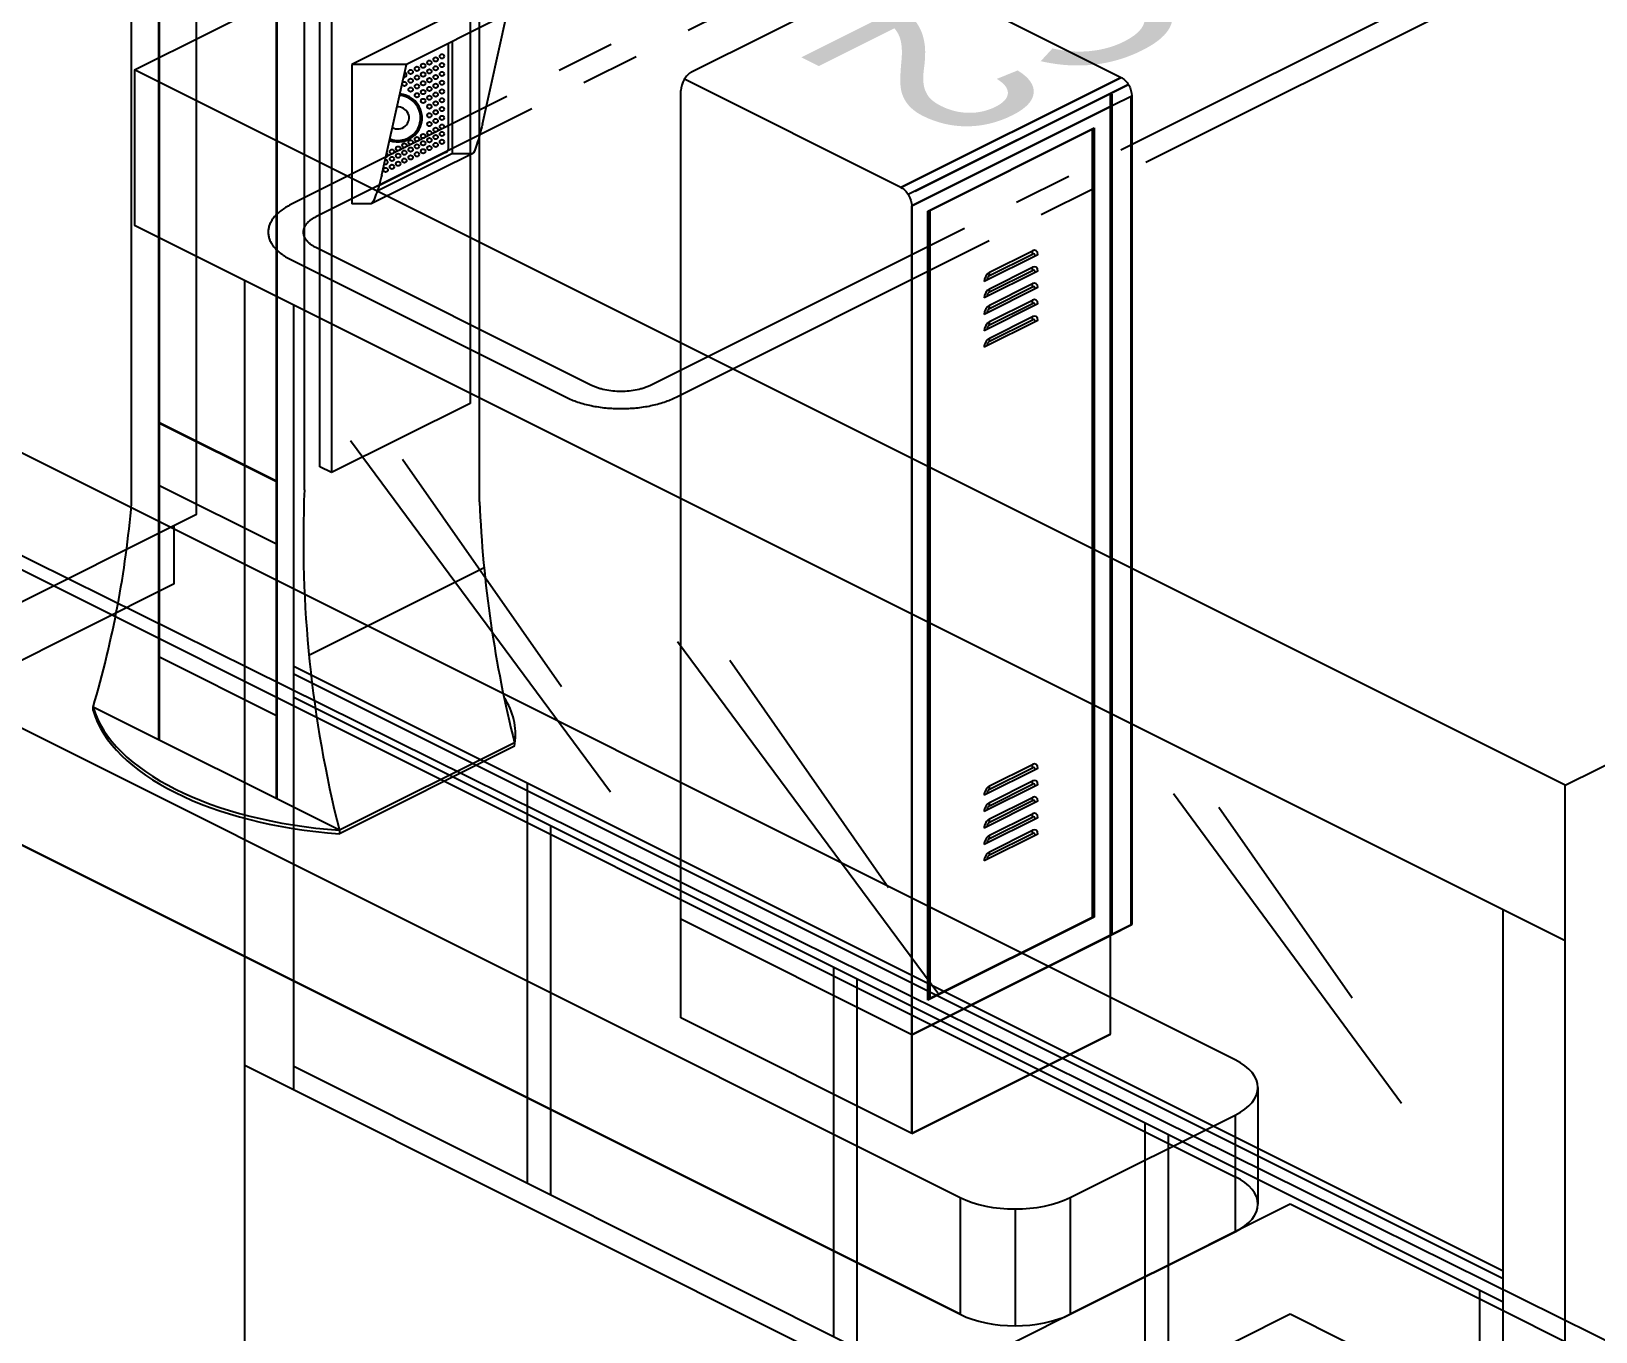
# Model space of a CAD drawing. Header units: millimetres. Extents: x 29838256 to 30236675, y -914750 to -833241.
# Drawn here: x 30205788 to 30207799, y -861917 to -860246 of the extents above; entities that cross this region are included whole.
import ezdxf
from ezdxf.enums import TextEntityAlignment as Align

# ---------------------------------------------------------------- set-up
doc = ezdxf.new("R2010")
doc.units = ezdxf.units.MM
doc.header["$LTSCALE"] = 600
doc.header["$MEASUREMENT"] = 0
doc.linetypes.add('CENTER2', pattern=[1.125, 0.75, -0.125, 0.125, -0.125])
for name, color, linetype in [('e-plan', 9, 'CONTINUOUS'), ('Parking-E', 7, 'CONTINUOUS'), ('Parking-S', 3, 'CONTINUOUS')]:
    doc.layers.add(name, color=color, linetype=linetype)
doc.styles.add('돋움', font='Dotum.TTF')

msp = doc.modelspace()

# ---------------------------------------------------------------- linework, layer by layer
at = {"layer": 'e-plan', "extrusion": (0, -0.8660254037844386, 0.5000000000000002)}
for p, q in [((30202031.31365411, -859065.2989316708, -9551.593786258883), (30209351.04159961, -862689.8720818856, -15829.538638181)), ((30205708.78872615, -860904.139809885, -12736.55961436015), (30207335.40474734, -861717.4478204809, -14145.25041091523)), ((30206981.79256883, -861894.2539097408, -14451.48754060105), (30205355.17654763, -861080.9458991449, -13042.79674404598)), ((30207335.40474734, -861788.170256185, -14267.74526278974), (30207123.23744023, -861894.2539097408, -14451.48754060105))]:
    msp.add_line(p, q, dxfattribs=at)
at = {"layer": 'e-plan', "ltscale": 0.5, "extrusion": (0, -0.8660254037844386, 0.5000000000000002)}
for p, q in [((30207406.12718305, -861752.8090383329, -14206.49783685249), (30206062.40090467, -862424.6721775206, -15370.1989296583)), ((30209103.46563995, -862601.4782667754, -15676.43605933504), (30207406.12718305, -861752.8090383329, -14206.49783685249)), ((30207406.12718305, -861894.2539097408, -14451.48754060105), (30206345.29064749, -862424.6721775206, -15370.1989296583)), ((30208820.57589712, -862601.4782667793, -15676.4360593418), (30207406.12718305, -861894.2539097408, -14451.48754060105))]:
    msp.add_line(p, q, dxfattribs=at)
at = {"layer": 'e-plan', "extrusion": (0, -0.8660254037844387, 0.5000000000000002)}
for centre, start, end in [((30207264.68231164, -443179.5925446899, 739196.575491371), 314.99999996144, 45.00000003856001), ((30207052.51500453, -443391.7598518017, 739196.5754913707), 225.00000003856, 314.99999996144)]:
    msp.add_arc(centre, 100.0166277366123, start, end, dxfattribs=at)
at = {"layer": 'Parking-E', "color": 4, "extrusion": (0, -0.8660254037844386, 0.5000000000000002)}
for p, q in [((30205920.67970597, -860294.8906379952, -15492.45447269122), (30207405.85085622, -859552.3050645492, -14206.25853051536)), ((30207759.7393629, -861214.4204666626, -17085.12685501829), (30205920.67970731, -860294.8906390012, -15492.45447443341)), ((30207759.73936156, -861214.4204659965, -17288.7489777024), (30209244.91051232, -860471.8348922944, -15527.43474635334)), ((30207759.7393629, -861414.453722136, -17085.12685501834), (30205920.67970731, -860494.9238939134, -15492.45447346214)), ((30207679.72605938, -861838.8135936543, -16770.84359982107), (30206125.3438727, -861061.6225004258, -15424.7091391598)), ((30207679.72605938, -861848.815256428, -16770.84359982107), (30206125.3438727, -861071.6241631994, -15424.70913915992)), ((30207679.72605938, -861878.8202447488, -16770.84359982107), (30206125.3438727, -861101.6291515207, -15424.70913915983)), ((30207759.73936055, -862423.2000696991, -16840.13715126989), (30206062.40090499, -861574.5308420403, -15370.19893014496)), ((30207679.72605938, -862353.1884307959, -16770.84359982107), (30206125.3438727, -861575.9973375679, -15424.70913915977))]:
    msp.add_line(p, q, dxfattribs=at)
at = {"layer": 'Parking-E', "color": 3}
for p, q in [((30205999.95478074, -860866.5650981319, -13101.45359836542), (30205999.95478074, -859801.3880127372, -13101.45359836554)), ((30206363.99681131, -860850.3993376193, -13365.27318848162), (30206363.99681131, -859896.2950066141, -13365.27318848162)), ((30206351.99364905, -859911.767015768, -13409.40119602356), (30206351.99364905, -860723.6454962061, -13782.98550693102)), ((30205916.77361555, -860851.6954647047, -13403.97902932653), (30205916.77361555, -859990.4886375641, -13403.97902932653)), ((30206103.83624396, -861232.27450051, -13596.29594676916), (30206103.83624396, -859980.8106099356, -13596.29594676916)), ((30206138.84206367, -860834.8397636487, -13596.29594676916), (30206138.84206367, -859998.3135197897, -13596.29594676916)), ((30206158.84538921, -860805.2171319616, -13596.29594676916), (30206158.84538921, -859998.3135197897, -13596.29594676916)), ((30205951.77943526, -861156.2460961627, -13403.97902932653), (30205951.77943526, -860007.9915473907, -13403.97902932653)), ((30205952.77960154, -860748.678338136, -13403.97902932653), (30205952.77960154, -860008.491630529, -13403.97902932653)), ((30206102.83607768, -860823.7065762059, -13596.29594676916), (30206102.83607768, -860017.8546358473, -13596.29594676916)), ((30206173.72293687, -860005.9173681351, -13596.29594676916), (30206173.84788337, -860812.7183790419, -13937.26426557928)), ((30206269.98776415, -860288.275907028, -13473.2703279552), (30206199.97612474, -860288.275907028, -13416.68059354696)), ((30206329.28041349, -860402.538945451, -13122.87037306885), (30206355.22972484, -860402.538945451, -13382.66385202069)), ((30206224.56274164, -860467.1910898273, -13495.18355160664), (30206199.97612474, -860467.1910898273, -13313.38386459557)), ((30205952.77960154, -861156.7461793013, -13403.97902932653), (30205952.77960154, -860749.6785044133, -13403.97902932653)), ((30206102.83607768, -861231.7744173713, -13596.29594676916), (30206102.83607768, -860824.7067424834, -13596.29594676916)), ((30205971.66580646, -860955.7220560752, -13125.95256874042), (30205971.66580646, -860880.7095852753, -13125.95256874036)), ((30205867.26791057, -861118.4910820605, -13361.10583117053), (30205867.26791057, -861113.9903338124, -13361.10583117053)), ((30206183.84702041, -861272.2798887363, -13557.3205109321), (30206183.84702041, -861276.7806369845, -13557.3205109321))]:
    msp.add_line(p, q, dxfattribs=at)
at = {"layer": 'Parking-E', "color": 3, "extrusion": (1.609421688801571e-12, 0.8660254037844656, 0.4999999999999535)}
for p, q in [((30206636.66698162, -860297.881209715, 428.8431376371792), (30206891.99184741, -860170.2187768253, 207.7253176533753)), ((30206919.5945356, -860170.2187768256, 207.7253176535031), (30207188.72316069, -860304.8128767161, 440.7803461426837)), ((30206905.7931915, -860446.2456587518, 685.8179014040156), (30206627.32576578, -860307.0119458886, 444.658036600261)), ((30207198.06196132, -860313.9126179396, 456.6103511971259), (30206915.13440734, -860455.3763949258, 701.632800368411)), ((30206919.5945356, -861534.946356419, 73.19268000018461), (30206622.86563752, -861386.5819073824, -183.7820837676459)), ((30207202.52208957, -861393.4825794331, -171.8297691711076), (30206919.5945356, -861534.946356419, 73.19268000018461)), ((30206919.5945356, -861661.7197969212), (30206622.86563752, -861513.3553478844, -256.9747637677027)), ((30207174.91940138, -861534.0573640283, -221.1178199891932), (30206919.5945356, -861661.7197969212))]:
    msp.add_line(p, q, dxfattribs=at)
at = {"layer": 'Parking-E', "color": 3, "extrusion": (2.775557561562891e-17, -0.8660254037844388, 0.4999999999999999)}
for p, q in [((30206329.28041349, -860223.6237626515, -13578.21265987466), (30206199.97612474, -860288.275907028, -13690.19345875323)), ((30206329.28041349, -860402.538945451, 126095.9104676397), (30206329.28041349, -860258.813737779, 126095.9104676397)), ((30206324.2795821, -860395.0541042456, -13132.72230747602), (30206324.2795821, -860261.1299293922, -13202.97482029207)), ((30206199.97612474, -860288.275907028, -13416.68059354696), (30206199.97612474, -860467.1910898273, -13313.38386459555)), ((30206329.28041349, -860402.538945451, -13423.26756644755), (30206232.49116948, -860450.9335674593, -13507.08951057964)), ((30206320.44379667, -860401.3661543999, 121863.2915267504), (30206234.57153286, -860444.1744289795, 27107.06066968497))]:
    msp.add_line(p, q, dxfattribs=at)
at = {"layer": 'Parking-E', "color": 4}
for p, q in [((30205920.67970731, -860294.8906386615, -15492.45447384495), (30205920.67970731, -860494.9238941345, -15492.45447384495)), ((30206062.40090499, -862424.6721773596, -15370.19892937958), (30206062.40090499, -860565.7844929646, -15370.19892937958)), ((30206125.3438727, -861606.0023269876, -15424.70913852515), (30206125.3438727, -860597.2559768885, -15424.70913852506)), ((30206425.58027583, -861726.1155391163, -15615.42793887936), (30206425.58027583, -861211.7407019748, -15615.42793887936)), ((30207759.73936156, -863273.341405967, -16840.13715214761), (30207759.73936156, -861214.4204659967, -16840.13715214761)), ((30207759.73936156, -863273.341405967, -16840.13715214761), (30207759.73936157, -861214.4204659965, -16840.13715214761)), ((30206455.58526416, -861741.1180332748, -15615.42793887936), (30206455.58526416, -861266.7498472277, -15615.42793887936)), ((30207679.72605938, -862383.193419117, -16840.13715214761), (30207679.72605938, -861374.4470703809, -16840.13715214761)), ((30206819.58306084, -861923.1169315906, -16840.13715214761), (30206819.58306084, -861448.7487455438, -16840.13715214761)), ((30206849.58804916, -861938.1194257488, -16840.13715214761), (30206849.58804916, -861463.751239702, -16840.13715214761)), ((30207219.64957178, -862123.1501870349, -16840.13715214761), (30207219.64957179, -861648.782000988, -16840.13715214761)), ((30207249.6545601, -862138.1526811933, -16840.13715214761), (30207249.65456011, -861663.7844951464, -16840.13715214761)), ((30207649.72107105, -862338.1859366376, -16840.13715214761), (30207649.72107106, -861863.8177505905, -16840.13715214761))]:
    msp.add_line(p, q, dxfattribs=at)
at = {"layer": 'Parking-E', "color": 3, "extrusion": (0.7071067811810893, -0.3535533905964451, 0.6123724357002661)}
for p, q in [((30207188.72074548, -860304.7818817656, 440.7954522328724), (30206905.7931915, -860446.2456587518, 685.8179014040156)), ((30207174.91940138, -861534.057364028, -221.1178199891719), (30207174.91940138, -860325.4540979482, 476.6696010258432)), ((30207175.60946859, -860357.9011276177, 457.1394787341226), (30207175.60946859, -860325.1090643436, 476.0719852926116)), ((30207175.60946859, -860327.373653743, 474.7645239933075), (30207177.47265004, -860326.4420630214, 473.1509615318107)), ((30207177.47265004, -860332.6290363352, 469.5789108237302), (30207175.60946859, -860333.5606270566, 471.1924732852198)), ((30207176.6445694, -860333.0430766538, 470.2960496918694), (30207176.6445694, -860357.3835772148, 456.243055140765)), ((30207177.47265004, -861405.9774992529, -150.1191131767669), (30207177.47265004, -860326.4420630214, 473.1509615318107)), ((30207177.47265004, -860341.0805990263, 464.6993988283527), (30207202.52208957, -860328.5558792559, 443.0059478351951)), ((30207174.91940138, -860342.3572233524, 466.9105770234503), (30206919.5945356, -860470.0196562456, 688.0283970122814)), ((30207174.91940138, -860358.2461612222, 457.7370944673613), (30207177.47265004, -860356.969536896, 455.5259162722352)), ((30207176.6445694, -860342.7623737479, 464.6846108982458), (30207177.47265004, -860342.348333429, 463.967472029716)), ((30206940.29655174, -860476.571773579, 660.3409011212586), (30207154.21738525, -860369.6113568272, 475.0800249081393)), ((30207152.49221723, -860371.3190971102, 476.0861130309723), (30206942.02171975, -860476.5543458476, 658.358910591737)), ((30207151.66413657, -860371.7331374381, 476.8032519152584), (30207151.66413657, -861384.2303488996, -107.7622856761428)), ((30207152.49221723, -860371.3190971102, 476.0861130309723), (30207152.49221723, -861383.8163085717, -108.4794245604289)), ((30207154.21738525, -860369.6113568272, 475.0800249081393), (30207154.21738524, -861383.7988808402, -110.4614150898086)), ((30206940.29655174, -861490.7592975921, 74.79946112372966), (30206940.29655174, -860476.571773579, 660.3409011212586)), ((30206942.02171975, -860476.5543458476, 658.358910591737), (30206942.02171975, -861489.0515573093, 73.79337300031446)), ((30206942.8498004, -860476.1403055206, 657.6417717090201), (30206942.8498004, -861489.4826732578, 72.58828291444496)), ((30206943.88490121, -860474.7775988419, 657.233299319007), (30206943.88490121, -860475.6227551178, 656.7453481156625)), ((30206947.33523724, -860473.0524308274, 654.2452206662617), (30206947.33523724, -860473.8975871033, 653.7572694628959)), ((30207081.76032874, -860532.6133255801, 464.6369965233889), (30207012.75360826, -860567.1166858205, 524.3985694912683)), ((30207019.6542803, -860555.2147871087, 523.3019241960737), (30207074.85965668, -860527.6120989181, 475.4926658242852)), ((30207019.6542803, -860559.4405684439, 520.8621682047151), (30207074.85965668, -860531.8378802533, 473.0529098329267)), ((30207074.85965668, -860531.8378802533, 473.0529098329267), (30207074.85965682, -860527.6120988483, 475.4926657034752)), ((30207081.76032874, -860553.7422323199, 452.4382165296374), (30207012.75360826, -860588.24559256, 512.1997894975382)), ((30207019.6542803, -860576.3436938484, 511.1031442023435), (30207074.85965668, -860548.7410056575, 463.293885830555)), ((30207019.6542803, -860580.569475205, 508.6633881985589), (30207074.85965668, -860552.9667870143, 460.8541298267704)), ((30207019.6542803, -860559.4405684439, 520.8621682047151), (30207019.6542803, -860555.2147871087, 523.3019241960737)), ((30207074.85965668, -860552.9667870143, 460.8541298267704), (30207074.85965682, -860548.7410055879, 463.2938857097166)), ((30207081.76032874, -860574.871139081, 440.239436523474), (30207012.75360826, -860609.3744993212, 500.0010094913464)), ((30207019.6542803, -860597.4726006094, 498.9043641961589), (30207074.85965668, -860569.8699124188, 451.0951058243633)), ((30207019.6542803, -860601.6983819443, 496.4646082049637), (30207074.85965668, -860574.0956937536, 448.6553498331752)), ((30207019.6542803, -860580.569475205, 508.6633881985589), (30207019.6542803, -860576.3436938484, 511.1031442023435)), ((30207074.85965668, -860574.0956937536, 448.6553498331752), (30207074.85965682, -860569.869912349, 451.0951057035604)), ((30207081.76032874, -860596.0000458204, 428.0406565298504), (30207012.75360826, -860630.5034060605, 487.8022294977511)), ((30207019.6542803, -860618.6015073489, 486.7055842025636), (30207074.85965668, -860590.9988191581, 438.896325830768)), ((30207019.6542803, -860622.8272887052, 484.2658281989353), (30207074.85965668, -860595.2246005145, 436.4565698271397)), ((30207019.6542803, -860601.6983819443, 496.4646082049637), (30207019.6542803, -860597.4726006094, 498.9043641961589)), ((30207074.85965668, -860595.2246005145, 436.4565698271397), (30207074.85965682, -860590.9988190884, 438.8963257099367)), ((30207081.76032874, -860617.1289525814, 415.8418765236942), (30207012.75360826, -860651.6323128215, 475.6034494915949)), ((30207019.6542803, -860639.7304141099, 474.5068041964074), (30207074.85965668, -860612.1277259191, 426.6975458242213)), ((30207019.6542803, -860643.956195445, 472.0670482050489), (30207074.85965668, -860616.3535072542, 424.2577898328627)), ((30207019.6542803, -860622.8272887052, 484.2658281989353), (30207019.6542803, -860618.6015073489, 486.7055842025636)), ((30207074.85965668, -860616.3535072542, 424.2577898328627), (30207074.85965682, -860612.1277258496, 426.6975457037805)), ((30207019.6542803, -860643.956195445, 472.0670482050489), (30207019.6542803, -860639.7304141099, 474.5068041964074)), ((30207081.76032874, -861192.68037246, 83.5471093241131), (30207012.75360826, -861227.1837327002, 143.3086822920138)), ((30207019.6542803, -861215.2818339884, 142.2120369968193), (30207074.85965668, -861187.6791457979, 94.40277862503075)), ((30207019.6542803, -861219.5076153233, 139.7722810055956), (30207074.85965668, -861191.9049271328, 91.96302263380002)), ((30207074.85965668, -861191.9049271328, 91.96302263380002), (30207074.85965682, -861187.679145728, 94.40277850419942)), ((30207081.76032874, -861213.8092791996, 71.34832933038294), (30207012.75360826, -861248.3126394397, 131.1099022982553)), ((30207019.6542803, -861236.410740728, 130.0132570030678), (30207074.85965668, -861208.8080525374, 82.2039986312793)), ((30207019.6542803, -861240.6365220845, 127.5735009994394), (30207074.85965668, -861213.0338338938, 79.76424262765089)), ((30207019.6542803, -861219.5076153233, 139.7722810055956), (30207019.6542803, -861215.2818339884, 142.2120369968193)), ((30207074.85965668, -861213.0338338938, 79.76424262765089), (30207074.85965682, -861208.8080524675, 82.20399851046217)), ((30207081.76032874, -861234.9381859606, 59.1495493243261), (30207012.75360826, -861269.4415462007, 118.9111222922268)), ((30207019.6542803, -861257.539647489, 117.8144769970394), (30207074.85965668, -861229.9369592982, 70.00521862524377)), ((30207019.6542803, -861261.765428824, 115.3747210056808), (30207074.85965668, -861234.1627406335, 67.56546263388523)), ((30207019.6542803, -861240.6365220845, 127.5735009994394), (30207019.6542803, -861236.410740728, 130.0132570030678)), ((30207074.85965668, -861234.1627406335, 67.56546263388523), (30207074.85965682, -861229.9369592286, 70.00521850441244)), ((30207081.76032874, -861256.0670927, 46.95076933059595), (30207012.75360826, -861290.5704529402, 106.7123422984754)), ((30207019.6542803, -861278.6685542286, 105.6156970032808), (30207074.85965668, -861251.0658660377, 57.80643863109469)), ((30207019.6542803, -861282.8943355852, 103.1759409995246), (30207074.85965668, -861255.2916473942, 55.36668262733846)), ((30207019.6542803, -861261.765428824, 115.3747210056808), (30207019.6542803, -861257.539647489, 117.8144769970394)), ((30207074.85965668, -861255.2916473942, 55.36668262733846), (30207074.85965682, -861251.0658659681, 57.8064385106823)), ((30207081.76032874, -861277.1959994612, 34.75198932441131), (30207012.75360826, -861311.6993597015, 94.51356229228364)), ((30207019.6542803, -861299.7974609898, 93.41691699709618), (30207074.85965668, -861272.1947727988, 45.60765862491004)), ((30207019.6542803, -861304.0232423245, 90.97716100592226), (30207074.85965668, -861276.4205541337, 43.16790263374322)), ((30207019.6542803, -861282.8943355852, 103.1759409995246), (30207019.6542803, -861278.6685542286, 105.6156970032808)), ((30207074.85965668, -861276.4205541337, 43.16790263374322), (30207074.85965682, -861272.1947727291, 45.60765850410002)), ((30207019.6542803, -861304.0232423245, 90.97716100592226), (30207019.6542803, -861299.7974609898, 93.41691699709618)), ((30207154.21738524, -861383.7988808402, -110.4614150898086), (30206940.29655174, -861490.7592975921, 74.79946112372966)), ((30207152.49221723, -861383.8163085717, -108.4794245604289), (30206942.02171975, -861489.0515573093, 73.79337300031446)), ((30207175.60946859, -861406.9090899746, -148.5055507148796), (30207202.52208957, -861393.4527794822, -171.8125641699173)), ((30207176.6445694, -861403.8560707449, -147.9381206985661), (30207177.47265004, -861403.4420304261, -148.6552595670958)), ((30207176.6445694, -861405.123805169, -148.6700475096004), (30207177.47265004, -861404.7097648501, -149.3871863781302)), ((30206919.59453559, -861534.946356419, 73.19267999980828), (30207174.91940138, -861407.283923526, -147.9251399890015)), ((30206919.59453559, -861661.719796921), (30207174.91940138, -861534.057364028, -221.1178199891719))]:
    msp.add_line(p, q, dxfattribs=at)
at = {"layer": 'Parking-E', "color": 3, "extrusion": (1.444049659580018e-12, 0.8660254037850216, 0.4999999999989903)}
for p, q in [((30206905.79560672, -860446.2766537016, 685.8027953134008), (30207188.75294803, -860304.7979830451, 440.75454954788)), ((30206924.05466385, -860450.9162666748, 693.9076316296506), (30207198.06196132, -860313.9126179393, 456.6103511961176)), ((30207177.47748047, -860341.1103863685, 464.6822010988906), (30207202.52450479, -860328.5868742096, 442.9908417501969)), ((30206919.59695081, -860470.0506511952, 688.0132909216666), (30207174.92423182, -860342.3870106944, 466.8933792936475)), ((30206919.5945356, -861534.946356419, 73.19267999983668), (30207202.52208957, -861393.4825794331, -171.8297691716259)), ((30206919.5945356, -861661.7197969212), (30207174.91940138, -861534.0573640284, -221.1178199894418))]:
    msp.add_line(p, q, dxfattribs=at)
at = {"layer": 'Parking-E', "color": 3, "extrusion": (0.8660254037853073, 0.4330127018859221, 0.2500000000078982)}
msp.add_line((30206919.5945356, -860470.0494562004, 688.0111919987787), (30206919.59453559, -861661.719796921), dxfattribs=at)
at = {"layer": 'Parking-E', "color": 3, "extrusion": (-3.604564098013851e-14, -0.8660254037844385, 0.5000000000000002)}
for p, q in [((30206351.99364905, -860723.6454962061, -13782.98550693102), (30206173.84788337, -860812.7183790419, -13937.26426557928)), ((30206369.89460086, -860934.9963265252, -13622.96842137123), (30206144.76287215, -861047.5621908804, -13817.93821763241)), ((30206409.67856006, -861159.3641189091, -13447.49105692741), (30206183.84702041, -861272.2798887363, -13643.06690724409)), ((30206408.97565515, -861164.2163196151, -13526.0506621153), (30206183.84702041, -861276.7806369845, -13643.06690724409))]:
    msp.add_line(p, q, dxfattribs=at)
at = {"layer": 'Parking-E', "extrusion": (0, -0.8660254037844386, 0.5000000000000002)}
for p, q in [((30207335.40474734, -861567.422878876, -14145.25041091546), (30205708.78872615, -860754.1148682804, -12736.55961436101)), ((30205355.17654763, -860930.9209575404, -13042.7967440468), (30206981.79256883, -861744.2289681359, -14451.48754060112)), ((30205355.17654763, -861080.9458991453, -13042.7967440468), (30206981.79256883, -861894.2539097408, -14451.48754060111)), ((30207123.23744023, -861744.2289681359, -14451.48754060109), (30207335.40474734, -861638.1453145801, -14267.74526278961)), ((30207123.23744023, -861894.2539097408, -14451.48754060109), (30207335.40474734, -861788.170256185, -14267.74526278971))]:
    msp.add_line(p, q, dxfattribs=at)
at = {"layer": 'Parking-E', "color": 3, "extrusion": (-3.596714474285057e-14, -0.8660254037844386, 0.5000000000000002)}
for p, q in [((30206102.83607768, -860823.7065762059, -13565.11384821769), (30205952.77960154, -860748.678338136, -13435.16112787799)), ((30206102.83607768, -860824.7067424834, -13565.11384821768), (30205952.77960154, -860749.6785044133, -13435.16112787799)), ((30206173.84788337, -860812.7183790419, -13937.26426557927), (30206158.84538921, -860805.2171319616, -13924.27172451616)), ((30206103.83624396, -860905.2201278113, -13565.9800176219), (30205951.77943526, -860829.1917234639, -13434.29495847379)), ((30206103.83624396, -861125.4845007767, -13528.98687656619), (30205951.77943526, -861049.4560964291, -13397.30181741808)), ((30206183.84702041, -861272.2798887363, -13635.27138260622), (30205867.26791057, -861113.9903338124, -13361.10583117052))]:
    msp.add_line(p, q, dxfattribs=at)
at = {"layer": 'Parking-E', "color": 8}
for p, q in [((30206197.97452321, -860771.432127271, -16587.30677672412), (30206532.49731943, -861222.8973918387, -16587.30677672412)), ((30206264.92006464, -860795.2145750731, -16587.30677672412), (30206469.20749678, -861087.4581272823, -16587.30677672412)), ((30206618.67308816, -861029.7348888981, -16505.81967706181), (30206953.19588438, -861481.2001534658, -16505.81967706181)), ((30206685.61862959, -861053.5173367002, -16505.81967706181), (30206889.90606172, -861345.7608889095, -16505.81967706181)), ((30207256.31131121, -861225.0245901186, -16505.81967706181), (30207549.08386774, -861622.8913789906, -16505.81967706181)), ((30207314.5924316, -861242.5395070009, -16505.81967706181), (30207485.79404509, -861487.452114434, -16505.81967706181))]:
    msp.add_line(p, q, dxfattribs=at)
at = {"layer": 'Parking-E', "color": 3, "extrusion": (0, -0.8660254037844386, 0.5000000000000002)}
for p, q in [((30205999.95478074, -860866.5650981321, -13101.45359836589), (30205701.85852832, -861015.6132243444, -13359.6125257386)), ((30205971.66580646, -860955.7220560755, -13125.95256874048), (30205704.04229574, -861089.5338114336, -13357.72132767114))]:
    msp.add_line(p, q, dxfattribs=at)
at = {"layer": 'Parking-E', "color": 3, "extrusion": (0.7071067811911377, 0.3535533905898469, -0.6123724356924728)}
msp.add_line((30207202.52058217, -861393.4816007811, -171.8309447492427), (30207202.52058217, -861393.4818257301, -171.831074623563), dxfattribs=at)
at = {"layer": 'Parking-E'}
for p, q in [((30207364.69893937, -861602.7840967278, -14206.49783685241), (30207364.69893937, -861752.8090383327, -14206.49783685241)), ((30207335.40474734, -861638.1453145798, -14267.74526278956), (30207335.40474734, -861788.1702561848, -14267.74526278956)), ((30206981.79256883, -861744.2289681359, -14451.48754060107), (30206981.79256883, -861894.2539097408, -14451.48754060107)), ((30207123.23744023, -861744.2289681359, -14451.48754060107), (30207123.23744023, -861894.2539097408, -14451.48754060107)), ((30207052.51500453, -861758.8760641522, -14476.85705508467), (30207052.51500453, -861908.9010057572, -14476.85705508467))]:
    msp.add_line(p, q, dxfattribs=at)
at = {"layer": 'Parking-E', "color": 3, "extrusion": (2.775557561562891e-17, -0.8660254037844388, 0.4999999999999999), "elevation": 738294.8663494259}
msp.add_lwpolyline([(30206399.29205291, -441683.0280408257), (30206269.98776415, -441812.3323295788)], dxfattribs=at)
at = {"layer": 'Parking-E', "color": 3, "extrusion": (0.975900072948549, -0.2182178902359217, 0), "elevation": 29666143.45693608}
msp.add_lwpolyline([(5751939.751006432, -13410.1992640618), (5752084.427953601, -13361.28952907764)], dxfattribs=at)
at = {"layer": 'Parking-E', "color": 3, "extrusion": (0.9759000729485515, -0.2182178902359102, 0), "elevation": 29666031.37712586}
msp.add_lwpolyline([(5751848.084062681, -13522.30054877168), (5751993.117411746, -13473.27032795612)], dxfattribs=at)
at = {"layer": 'Parking-E', "color": 3}
for points, elevation in [([(30206622.86563752, -861513.3553478844), (30206622.86563753, -860321.6850071638)], -256.9747637676742), ([(30207202.52208957, -861393.482579433), (30207202.52208957, -860328.5558792559)], 452.7477668276001), ([(30206919.5945356, -861661.7197969211), (30206919.5945356, -860470.0196562448)], 697.7702159988852)]:
    msp.add_lwpolyline(points, dxfattribs=dict(at, elevation=elevation))
at = {"layer": 'Parking-E', "color": 3, "extrusion": (0.9637471416627431, -0.248846993550172, 0.09626328863036789), "elevation": 29324108.83852328}
msp.add_lwpolyline([(6718792.36763811, -2849478.599177435, -0.5059305949318733), (6718752.717792873, -2849450.935291702)], format="xyb", dxfattribs=at)
at = {"layer": 'Parking-E', "color": 3, "extrusion": (-0.4433424444698493, 0.8963523174129124, 0), "elevation": -14162983.17576254}
msp.add_lwpolyline([(-26694083.54591736, -13382.66385202079), (-26693937.71700975, -13494.83531118235)], dxfattribs=at)
at = {"layer": 'Parking-E', "color": 3, "extrusion": (0.9571959729127613, -0.2588787813451855, 0.1294513267943745), "elevation": 29134286.23675566}
msp.add_lwpolyline([(7055520.940875758, -3817112.341943474, -0.5031538155354386), (7055481.263432401, -3817084.994841709)], format="xyb", dxfattribs=at)
at = {"layer": 'Parking-E', "color": 3}
for centre in [(30206307.62081396, -860281.7723330939, 27911.56147014443), (30206315.65640651, -860277.7545368203, 27918.52049742471), (30206275.47844377, -860297.843518188, 27883.72536102351), (30206283.51403632, -860293.8257219144, 27890.68438830368), (30206291.54962886, -860289.807925641, 27897.64341558397), (30206291.54962886, -860301.1024418105, 27897.64341558397), (30206299.58522141, -860285.7901293674, 27904.60244286426), (30206299.58522141, -860297.0846455371, 27904.60244286426), (30206307.62081396, -860293.0668492635, 27911.56147014443), (30206315.65640651, -860289.04905299, 27918.52049742471), (30206315.65640651, -860300.3435691597, 27918.52049742471), (30206267.44285123, -860313.155830631, 27876.76633374334), (30206275.47844377, -860309.1380343575, 27883.72536102351), (30206275.47844377, -860320.4325505272, 27883.72536102351), (30206283.51403632, -860305.120238084, 27890.68438830368), (30206283.51403632, -860316.4147542537, 27890.68438830368), (30206291.54962886, -860312.3969579801, 27897.64341558397), (30206299.58522141, -860308.3791617068, 27904.60244286426), (30206299.58522141, -860319.6736778764, 27904.60244286426), (30206307.62081396, -860304.3613654332, 27911.56147014443), (30206307.62081396, -860315.6558816028, 27911.56147014443), (30206315.65640651, -860311.6380853294, 27918.52049742471), (30206315.65640651, -860322.9326014989, 27918.52049742471), (30206283.51403632, -860327.7092704234, 27890.68438830368), (30206291.54962886, -860323.6914741498, 27897.64341558397), (30206291.54962886, -860334.9859903196, 27897.64341558397), (30206299.58522141, -860330.9681940459, 27904.60244286426), (30206299.58522141, -860342.2627102156, 27904.60244286426), (30206307.62081396, -860326.9503977725, 27911.56147014443), (30206307.62081396, -860338.2449139422, 27911.56147014443), (30206315.65640651, -860334.2271176686, 27918.52049742471), (30206299.58522141, -860353.5572263853, 27904.60244286426), (30206307.62081396, -860349.5394301118, 27911.56147014443), (30206307.62081396, -860360.8339462815, 27911.56147014443), (30206315.65640651, -860345.5216338384, 27918.52049742471), (30206315.65640651, -860356.816150008, 27918.52049742471), (30206291.54962886, -860380.1640549981, 27897.64341558397), (30206299.58522141, -860364.851742555, 27904.60244286426), (30206299.58522141, -860376.1462587246, 27904.60244286426), (30206307.62081396, -860372.1284624512, 27911.56147014443), (30206307.62081396, -860381.4467696674, 27911.56147014443), (30206315.65640651, -860368.1106661777, 27918.52049742471), (30206315.65640651, -860377.4289733939, 27918.52049742471), (30206251.37166613, -860400.2530363656, 27862.84827918277), (30206259.40725867, -860396.2352400922, 27869.80730646294), (30206267.44285123, -860392.2174438187, 27876.76633374322), (30206267.44285123, -860401.535751035, 27876.76633374322), (30206275.47844377, -860388.1996475452, 27883.72536102351), (30206275.47844377, -860397.5179547614, 27883.72536102351), (30206283.51403632, -860384.1818512717, 27890.68438830368), (30206283.51403632, -860393.500158488, 27890.68438830368), (30206283.51403632, -860403.6872746407, 27890.68438830368), (30206291.54962886, -860389.4823622145, 27897.64341558397), (30206291.54962886, -860399.6694783672, 27897.64341558397), (30206299.58522141, -860385.464565941, 27904.60244286426), (30206299.58522141, -860395.6516820935, 27904.60244286426), (30206307.62081396, -860391.63388582, 27911.56147014443), (30206315.65640651, -860387.6160895466, 27918.52049742471), (30206243.33607358, -860423.7762560081, 27855.88925190247), (30206251.37166613, -860409.571343582, 27862.84827918277), (30206251.37166613, -860419.7584597346, 27862.84827918277), (30206259.40725867, -860405.5535473084, 27869.80730646294), (30206259.40725867, -860415.7406634612, 27869.80730646294), (30206267.44285123, -860411.7228671876, 27876.76633374322), (30206275.47844377, -860407.7050709141, 27883.72536102351)]:
    msp.add_circle(centre, 2.805446366436168, dxfattribs=at)
for centre, radius, start, end in [((30206267.44285123, -860301.8613144613, 27876.76633374334), 2.805446366436168, 248.5054936893621, 87.86809356643663), ((30206259.26379252, -860356.9239612115, -12989.61866881252), 30.88440945204809, 248.989952543696, 85.80128214952302), ((30206259.26379252, -860356.9239612115, -12989.61866881252), 29.88424317468196, 248.706490904757, 86.08474379015837), ((30206259.26379252, -860356.9239612115, -12989.61866881252), 28.88407689731584, 248.4031613273053, 86.38807344445947), ((30206259.26379252, -860356.9239612115, -12989.61866881252), 14.13724357930693, 238.772082242841, 96.01915258090182), ((30206317.16090896, -860395.0541042456, 149484.4098633626), 7.114726194415102, 295.3190715760722, 0), ((30206243.33607358, -860413.5891398555, 27855.88925190247), 2.805446366436168, 228.8049189882281, 105.9450761860052), ((30206243.33607358, -860404.2708326392, 27855.88925190247), 2.805446366436168, 271.7191260503977, 63.03086909819866), ((30207665.73081405, -860898.7847262046, -13557.3205109321), 1528.227147480424, 177.6018967985005, 194.1462410550733), ((30204595.11137972, -860738.0633747767, -13403.97902932653), 1326.538095006688, 343.5373950946183, 355.0859852178793), ((30207890.8855617, -860786.4543750638, -13404.24862431868), 1528.227147480576, 182.3981032014996, 194.1462410550733)]:
    msp.add_arc(centre, radius, start, end, dxfattribs=at)
at = {"layer": 'Parking-E', "color": 3, "extrusion": (0.7071067811820293, -0.3535533905972077, 0.6123724356987404)}
msp.add_arc((12739329.65606517, -16780131.88077976, 21663741.46846645), 19.518048, 39.23152048358271, 129.2315204841717, dxfattribs=at)
at = {"layer": 'Parking-E', "color": 3, "extrusion": (0.7071067811909375, 0.3535533905899345, -0.6123724356926534)}
for centre in [(-14278560.58566086, 16309890.62856128, 21055274.38159377), (-14278560.58566086, 16309890.62856127, 21054874.26160977)]:
    msp.add_arc(centre, 19.518048, 39.23152048282005, 129.2315204834152, dxfattribs=at)
at = {"layer": 'Parking-E', "color": 3, "extrusion": (0.7071067811810893, -0.3535533905964451, 0.6123724357002661)}
for centre, radius, start, end in [((12739327.7035314, -16780391.75139298, 21664161.10646941), 9.759023990045794, 309.231520484192, 39.23151927363324), ((12739327.7035314, -16780391.75139298, 21664161.10646941), 4.879512007416857, 309.231520484192, 39.23152048352631), ((12739278.32634168, -16780331.2769331, 21664161.10646942), 9.759023990045794, 39.2315223006503, 129.231520484192), ((12739278.32634168, -16780331.2769331, 21664161.10646942), 4.879512007416857, 39.23152048352631, 129.231520484192), ((12739308.80526271, -16780407.18176476, 21664161.10646941), 9.759023990045794, 309.231520484192, 39.23151927363324), ((12739308.80526271, -16780407.18176476, 21664161.10646941), 4.879512007416857, 309.231520484192, 39.23152048352631), ((12739259.42807297, -16780346.70730488, 21664161.1064694), 9.759023990045794, 39.2315223006503, 129.231520484192), ((12739259.42807297, -16780346.70730488, 21664161.1064694), 4.879512007416857, 39.23152048352631, 129.231520484192), ((12739289.90699398, -16780422.61213656, 21664161.10646941), 9.759023990045794, 309.231520484192, 39.23151927363324), ((12739289.90699398, -16780422.61213656, 21664161.10646941), 4.879512007416857, 309.231520484192, 39.23152048352631), ((12739240.52980425, -16780362.13767669, 21664161.10646942), 9.759023990045794, 39.2315223006503, 129.231520484192), ((12739240.52980425, -16780362.13767669, 21664161.10646942), 4.879512007416857, 39.23152048352631, 129.231520484192), ((12739271.00872528, -16780438.04250834, 21664161.10646941), 9.759023990045794, 309.231520484192, 39.23151927363324), ((12739271.00872528, -16780438.04250834, 21664161.10646941), 4.879512007416857, 309.231520484192, 39.23152048352631), ((12739221.63153555, -16780377.56804847, 21664161.10646942), 9.759023990045794, 39.2315223006503, 129.231520484192), ((12739252.11045656, -16780453.47288014, 21664161.10646941), 9.759023990045794, 309.231520484192, 39.23151927363324), ((12739252.11045656, -16780453.47288014, 21664161.10646941), 4.879512007416857, 309.231520484192, 39.23152048352631), ((12739202.73326683, -16780392.99842026, 21664161.10646941), 9.759023990045794, 39.23152048352631, 129.231520484192), ((12739221.63153555, -16780377.56804847, 21664161.10646942), 4.879512007416857, 39.23152048352631, 129.231520484192), ((12739202.73326683, -16780392.99842026, 21664161.10646941), 4.879512007416857, 39.23152048352631, 129.231520484192), ((12738737.32161679, -16780873.7962077, 21664161.10646941), 9.759023990045794, 309.231520484192, 39.23152048352631), ((12738737.32161679, -16780873.7962077, 21664161.10646941), 4.879512007416857, 309.231520484192, 39.23152048352631), ((12738687.94442707, -16780813.32174783, 21664161.10646942), 9.759023990045794, 39.23152048352631, 129.231520484192), ((12738687.94442707, -16780813.32174783, 21664161.10646942), 4.879512007416857, 39.23152048352631, 129.231520484192), ((12738718.4233481, -16780889.22657949, 21664161.10646941), 9.759023990045794, 309.231520484192, 39.23152048352631), ((12738718.4233481, -16780889.22657949, 21664161.10646941), 4.879512007416857, 309.231520484192, 39.23152048352631), ((12738669.04615836, -16780828.7521196, 21664161.1064694), 9.759023990045794, 39.23152048352631, 129.231520484192), ((12738669.04615836, -16780828.7521196, 21664161.1064694), 4.879512007416857, 39.23152048352631, 129.231520484192), ((12738699.52507938, -16780904.65695129, 21664161.10646942), 9.759023990045794, 309.231520484192, 39.23152048352631), ((12738699.52507938, -16780904.65695129, 21664161.10646942), 4.879512007416857, 309.231520484192, 39.23152048352631), ((12738650.14788965, -16780844.18249141, 21664161.10646942), 9.759023990045794, 39.23152048352631, 129.231520484192), ((12738650.14788965, -16780844.18249141, 21664161.10646942), 4.879512007416857, 39.23152048352631, 129.231520484192), ((12738680.62681067, -16780920.08732308, 21664161.10646941), 9.759023990045794, 309.231520484192, 39.23152048352631), ((12738680.62681067, -16780920.08732308, 21664161.10646941), 4.879512007416857, 309.231520484192, 39.23152048352631), ((12738631.24962093, -16780859.61286318, 21664161.1064694), 9.759023990045794, 39.23152048352631, 129.231520484192), ((12738631.24962093, -16780859.61286318, 21664161.1064694), 4.879512007416857, 39.23152048352631, 129.231520484192), ((12738661.72854195, -16780935.51769486, 21664161.10646941), 9.759023990045794, 309.231520484192, 39.23152048352631), ((12738661.72854195, -16780935.51769486, 21664161.10646941), 4.879512007416857, 309.231520484192, 39.23152048352631), ((12738612.35135222, -16780875.04323499, 21664161.10646942), 9.759023990045794, 39.23152048352631, 129.231520484192), ((12738612.35135222, -16780875.04323499, 21664161.10646942), 4.879512007416857, 39.23152048352631, 129.231520484192)]:
    msp.add_arc(centre, radius, start, end, dxfattribs=at)
at = {"layer": 'Parking-E', "color": 3, "extrusion": (-3.604564098013851e-14, -0.8660254037844387, 0.5000000000000003)}
for centre, radius, start, end in [((30206118.35249496, -442229.9721938795, 739045.2932721993), 291.8036264463497, 354.9019400511763, 18.28420121350102), ((30206237.89348855, -442074.0057706326, 739066.038266596), 374.5455109015354, 188.2966764058187, 261.7033236723472), ((30206237.89348855, -442076.2561447567, 739069.9360289153), 374.5455109015354, 188.2966764058187, 261.7033236723472), ((30206118.32638206, -442270.0818087369, 739027.0628307589), 291.8036264463497, 354.9019400511763, 0.6624925562476928)]:
    msp.add_arc(centre, radius, start, end, dxfattribs=at)
at = {"layer": 'Parking-E', "extrusion": (0, -0.8660254037844387, 0.5000000000000002)}
for centre, start, end in [((30207264.68231164, -443104.5800738871, 739066.6500807394), 314.9999999614399, 45.0000000385601), ((30207052.51500453, -443316.7473809991, 739066.6500807392), 225.0000000385601, 314.9999999614399), ((30207264.68231164, -443179.5925446897, 739196.5754913706), 314.9999999614399, 0), ((30207052.51500453, -443391.7598518016, 739196.5754913709), 225.0000000385601, 314.9999999614399)]:
    msp.add_arc(centre, 100.0166277366123, start, end, dxfattribs=at)
at = {"layer": 'Parking-E', "color": 3}
for points in [[(30207201.1444546, -860329.2446967362, 441.0187312239313), (30207201.1444546, -860371.1037450212, 416.889540534173), (30207201.1444546, -861374.0890228518, -161.2703560557683), (30207201.1444546, -861394.1713969108, -172.8466209977714)], [(30207202.52450477, -860328.5868742096, 442.9908417501967), (30207202.52450477, -860328.5868742096, 442.9908417501967), (30207202.52450477, -861393.4835620923, -171.8275476583945), (30207202.52450477, -861393.4835620923, -171.8275476583945)]]:
    msp.add_open_spline(points, degree=3, dxfattribs=at)
at = {"layer": 'Parking-S', "color": 0, "linetype": 'CENTER2', "extrusion": (0, -0.8660254037844386, 0.5000000000000002), "elevation": 739196.5754913706}
for points in [[(30208101.78481297, -439478.9542501516), (30207748.17263445, -439125.3420716317, 0.4142135623730951), (30207606.72776305, -439125.3420716235), (30206121.55661325, -440610.5132213945, 0.4142135623730951), (30206121.55661325, -440751.9580928021), (30206475.16879177, -441105.5702713223, 0.4142135623730951), (30206616.61366317, -441105.5702713292), (30208101.78481297, -439620.39912156, 0.4142135623730951)], [(30208069.9597169, -439510.7793462187), (30207716.34753838, -439157.1671676983, 0.4142135623730415), (30207638.55285912, -439157.1671676923), (30206153.38170932, -440642.3383174615, 0.4142135623730415), (30206153.38170932, -440720.1329967353), (30206506.99388784, -441073.7451752555, 0.4142135623730416), (30206584.7885671, -441073.7451752608), (30208069.9597169, -439588.5740254929, 0.4142135623732607)]]:
    msp.add_lwpolyline(points, format="xyb", close=True, dxfattribs=at)

# ---------------------------------------------------------------- texts
at = {"layer": 'Parking-S', "color": 7, "extrusion": (0, -0.8660254037844386, 0.5000000000000002), "style": '돋움'}
msp.add_text('LC2', height=292.77072, rotation=224.999999997789, dxfattribs=at).set_placement((30207115.97855039, -440100.8905180756, 739196.5754913702), align=Align.MIDDLE)

doc.saveas('drawing.dxf')
